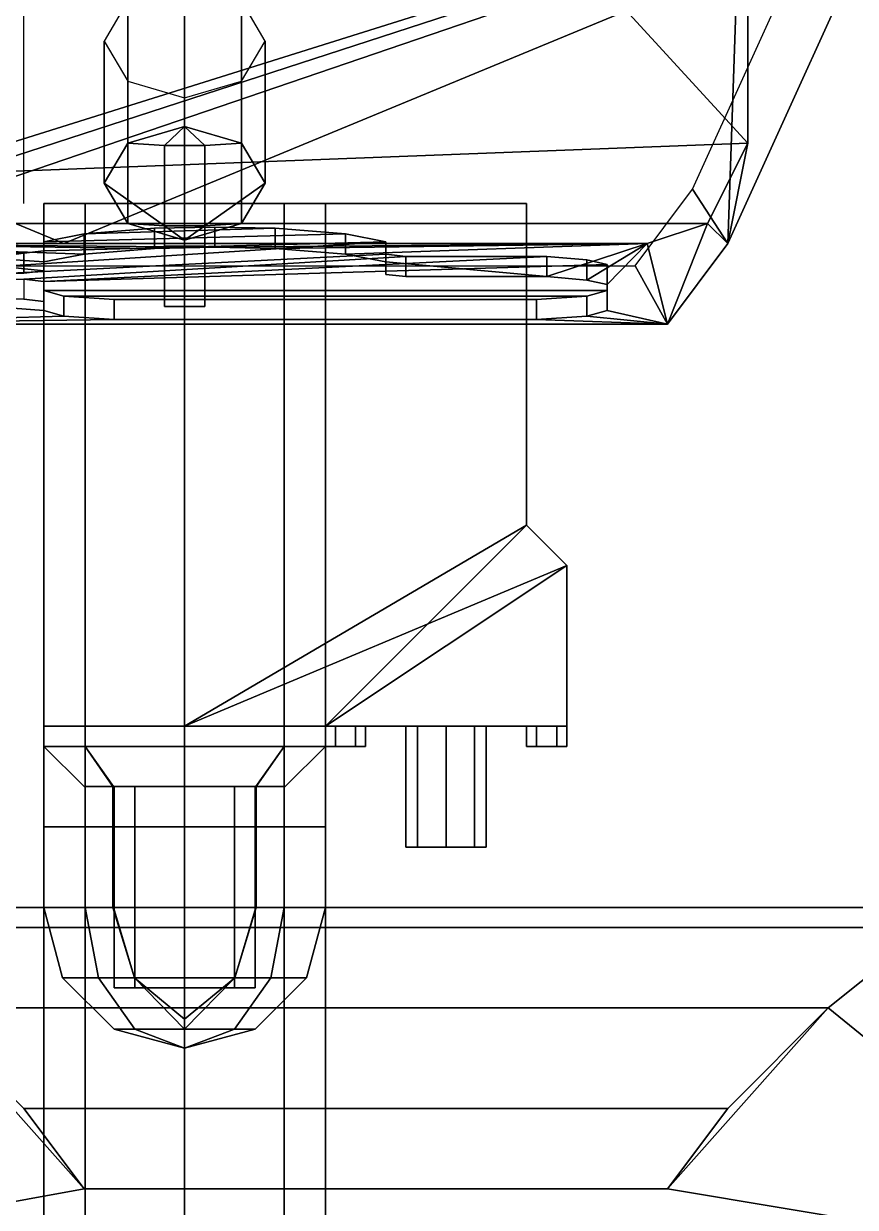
# Model space of a CAD drawing. Header units: millimetres. Extents: x -0.9 to 1.2, y -2.1 to 13.
# Drawn here: x 0 to 0.413, y -1.089 to -0.501 of the extents above; entities that cross this region are included whole.
import ezdxf

# ---------------------------------------------------------------- set-up
doc = ezdxf.new("R2010")
doc.units = ezdxf.units.MM
for name, color, linetype in [('gun', 1, 'Continuous'), ('sleeve', 5, 'Continuous'), ('sleeve_39', 5, 'Continuous'), ('turret', 2, 'Continuous')]:
    doc.layers.add(name, color=color, linetype=linetype)

msp = doc.modelspace()

# ---------------------------------------------------------------- linework, layer by layer
for points in [[(0.63, 1.81, 0.3500000000000001), (0.5300000000000001, -1.58, 0.35), (-0.5300000000000001, -1.58, 0.35), (-0.63, 1.81, 0.3500000000000001)], [(0.6299999999999999, -0.3599999999999997, 1.34), (-0.620000000000001, -0.3000000000000002, 1.34), (-0.5600000000000005, -0.42, 1.34), (-0.4600000000000009, -0.53, 1.34)], [(0.6299999999999999, -0.36, 1.34), (-0.460000000000001, -0.5299999999999999, 1.34), (-0.3399999999999999, -0.6, 1.34), (-0.2300000000000007, -0.63, 1.34)], [(0.6300000000000006, -0.3599999999999996, 1.34), (-0.2300000000000006, -0.6299999999999999, 1.34), (-0.1999999999999993, -0.63, 1.34)], [(0.6299999999999857, -0.3600000000000044, 1.34), (-0.1999999999999995, -0.6299999999999999, 1.34), (-0.1899999999999995, -0.64, 1.34)], [(-0.1899999999999995, -0.64, 1.34), (-0.1099999999999995, -0.9400000000000001, 1.34), (0.460000000000001, -0.94, 1.34), (0.6299999999999826, -0.3600000000000054, 1.34)], [(-0.1099999999999995, -0.9400000000000001, 1.34), (-0.09999999999999964, -0.9500000000000001, 1.34), (0.4499999999999976, -0.9500000000000014, 1.34), (0.4600000000000009, -0.9400000000000001, 1.34)], [(-0.09999999999999964, -0.9500000000000001, 1.34), (-0.04999999999999999, -0.99, 1.34), (0.4, -0.99, 1.34), (0.4499999999999993, -0.9500000000000001, 1.34)], [(0.4499999999999976, -0.9500000000000014, 1.34), (0.4, -0.99, 1.34), (0.4, -0.99, 1.34), (0.56, -1.12, 1.08)], [(0.03000000000000004, -1.08, 1.28), (-0.05000000000000004, -0.99, 1.34), (-0.19, -1.12, 1.08), (0.03000000000000004, -1.08, 1.28)], [(-0.05, -0.99, 1.34), (0, -1.04, 1.32), (0.35, -1.04, 1.32), (0.4, -0.99, 1.34)], [(0, -1.04, 1.32), (-0.05000000000000004, -0.99, 1.34), (0.03, -1.08, 1.28), (0, -1.04, 1.32)], [(0.35, -1.04, 1.32), (0.3200000000000001, -1.08, 1.28), (0.32, -1.08, 1.28), (0.4, -0.99, 1.34)], [(0.4, -0.99, 1.34), (0.3200000000000004, -1.08, 1.28), (0.3200000000000004, -1.08, 1.28), (0.56, -1.12, 1.08)], [(0, -1.04, 1.32), (0.03, -1.08, 1.28), (0.32, -1.08, 1.28), (0.35, -1.04, 1.32)], [(0.03, -1.08, 1.28), (-0.19, -1.12, 1.08), (0.56, -1.12, 1.08), (0.32, -1.08, 1.28)]]:
    msp.add_3dface(points)
at = {"layer": 'gun'}
for points in [[(0.05525126265847084, -0.88, 1.634748737341529), (0.045, -0.88, 1.61), (0.045, -0.98, 1.61), (0.05525126265847084, -0.98, 1.634748737341529)], [(0.045, -0.88, 1.61), (0.05525126265847083, -0.88, 1.585251262658471), (0.05525126265847083, -0.98, 1.585251262658471), (0.045, -0.98, 1.61)], [(0.08, -0.88, 1.645), (0.05525126265847084, -0.88, 1.634748737341529), (0.05525126265847084, -0.98, 1.634748737341529), (0.08, -0.98, 1.645)], [(0.05525126265847083, -0.88, 1.585251262658471), (0.08, -0.88, 1.575), (0.08, -0.98, 1.575), (0.05525126265847083, -0.98, 1.585251262658471)], [(0.1047487373415292, -0.88, 1.634748737341529), (0.08, -0.88, 1.645), (0.08, -0.98, 1.645), (0.1047487373415292, -0.98, 1.634748737341529)], [(0.08, -0.88, 1.575), (0.1047487373415292, -0.88, 1.585251262658471), (0.1047487373415292, -0.98, 1.585251262658471), (0.08, -0.98, 1.575)], [(0.115, -0.88, 1.61), (0.1047487373415292, -0.88, 1.634748737341529), (0.1047487373415292, -0.98, 1.634748737341529), (0.115, -0.98, 1.61)], [(0.1047487373415292, -0.88, 1.585251262658471), (0.115, -0.88, 1.61), (0.115, -0.98, 1.61), (0.1047487373415292, -0.98, 1.585251262658471)], [(0.08, -0.98, 1.645), (0.05525126265847084, -0.98, 1.634748737341529), (0.045, -0.98, 1.61), (0.1047487373415292, -0.98, 1.634748737341529)], [(0.1047487373415292, -0.98, 1.634748737341529), (0.045, -0.98, 1.61), (0.05525126265847083, -0.98, 1.585251262658471), (0.115, -0.98, 1.61)], [(0.115, -0.98, 1.61), (0.05525126265847083, -0.98, 1.585251262658471), (0.08, -0.98, 1.575), (0.1047487373415292, -0.98, 1.585251262658471)]]:
    msp.add_3dface(points, dxfattribs=at)
at = {"layer": 'sleeve', "extrusion": (-1, 0, 0)}
msp.add_line((0, -0.59, 1.6), (0, -0.07, 1.34), dxfattribs=at)
at = {"layer": 'sleeve'}
for points in [[(0.009999999999999995, -0.59, 1.52), (0.03050252531694166, -0.59, 1.470502525316942), (0.03050252531694166, -0.94, 1.470502525316942), (0.009999999999999995, -0.94, 1.52)], [(0.03050252531694168, -0.59, 1.659497474683058), (0.009999999999999995, -0.59, 1.61), (0.009999999999999995, -0.8599999999999999, 1.61), (0.03050252531694168, -0.8599999999999999, 1.659497474683058)], [(0.009999999999999995, -0.59, 1.61), (0.009999999999999995, -0.59, 1.52), (0.009999999999999995, -0.86, 1.52), (0.009999999999999995, -0.8599999999999999, 1.61)], [(0.03050252531694166, -0.59, 1.470502525316942), (0.07999999999999999, -0.59, 1.45), (0.07999999999999999, -0.94, 1.45), (0.03050252531694166, -0.94, 1.470502525316942)], [(0.08, -0.59, 1.68), (0.03050252531694168, -0.59, 1.659497474683058), (0.03050252531694168, -0.8599999999999999, 1.659497474683058), (0.08, -0.8599999999999999, 1.68)], [(0.1294974746830583, -0.59, 1.659497474683058), (0.08, -0.59, 1.68), (0.08, -0.8599999999999999, 1.68), (0.1294974746830583, -0.8599999999999999, 1.659497474683058)], [(0.25, -0.5899999999999999, 1.6), (0.25, -0.5899999999999999, 1.45), (0.08, -0.5899999999999999, 1.45), (0.15, -0.5899999999999999, 1.6)], [(0.25, -0.5899999999999999, 1.45), (0.25, -0.75, 1.45), (0.07999999999999999, -0.8499999999999999, 1.45), (0.08, -0.5899999999999999, 1.45)], [(0.15, -0.59, 1.61), (0.1294974746830583, -0.59, 1.659497474683058), (0.1294974746830583, -0.8599999999999999, 1.659497474683058), (0.15, -0.8599999999999999, 1.61)], [(0.15, -0.5899999999999999, 1.6), (0.15, -0.59, 1.61), (0.15, -0.8599999999999999, 1.61), (0.15, -0.85, 1.6)], [(0.15, -0.5899999999999999, 1.6), (0.15, -0.85, 1.6), (0.25, -0.75, 1.6), (0.25, -0.5899999999999999, 1.6)], [(0.25, -0.75, 1.6), (0.25, -0.75, 1.45), (0.25, -0.5899999999999999, 1.45), (0.25, -0.5899999999999999, 1.6)], [(0.25, -0.75, 1.45), (0.27, -0.77, 1.45), (0.08, -0.85, 1.45), (0.07999999999999999, -0.8499999999999999, 1.45)], [(0.15, -0.85, 1.6), (0.15, -0.85, 1.6), (0.27, -0.77, 1.6), (0.25, -0.75, 1.6)], [(0.27, -0.77, 1.6), (0.27, -0.77, 1.45), (0.25, -0.75, 1.45), (0.25, -0.75, 1.6)], [(0.27, -0.77, 1.45), (0.27, -0.85, 1.45), (0.08, -0.85, 1.45), (0.07999999999999999, -0.8499999999999999, 1.45)], [(0.15, -0.85, 1.6), (0.15, -0.85, 1.6), (0.27, -0.85, 1.6), (0.27, -0.77, 1.6)], [(0.27, -0.85, 1.6), (0.27, -0.85, 1.45), (0.27, -0.77, 1.45), (0.27, -0.77, 1.6)], [(0.07999999999999999, -0.8499999999999999, 1.45), (0.1294974746830583, -0.85, 1.470502525316942), (0.1294974746830583, -0.94, 1.470502525316942), (0.07999999999999999, -0.94, 1.45)], [(0.1294974746830583, -0.85, 1.470502525316942), (0.08, -0.8499999999999999, 1.45), (0.27, -0.85, 1.45)], [(0.1294974746830583, -0.85, 1.470502525316942), (0.15, -0.85, 1.52), (0.15, -0.94, 1.52), (0.1294974746830583, -0.94, 1.470502525316942)], [(0.15, -0.85, 1.52), (0.1294974746830583, -0.85, 1.470502525316942), (0.27, -0.85, 1.45)], [(0.15, -0.85, 1.6), (0.15, -0.85, 1.52), (0.27, -0.85, 1.45), (0.27, -0.85, 1.6)], [(0.15, -0.85, 1.6), (0.15, -0.8599999999999999, 1.61), (0.15, -0.86, 1.52), (0.15, -0.85, 1.52)], [(0.155, -0.85, 1.588660254037844), (0.15, -0.85, 1.58), (0.15, -0.86, 1.58), (0.155, -0.86, 1.588660254037844)], [(0.15, -0.85, 1.58), (0.155, -0.85, 1.571339745962156), (0.155, -0.86, 1.571339745962156), (0.15, -0.86, 1.58)], [(0.15, -0.85, 1.47), (0.155, -0.85, 1.461339745962156), (0.155, -0.86, 1.461339745962156), (0.15, -0.86, 1.47)], [(0.155, -0.85, 1.478660254037844), (0.15, -0.85, 1.47), (0.15, -0.86, 1.47), (0.155, -0.86, 1.478660254037844)], [(0.165, -0.85, 1.588660254037844), (0.155, -0.85, 1.588660254037844), (0.155, -0.86, 1.588660254037844), (0.165, -0.86, 1.588660254037844)], [(0.155, -0.85, 1.571339745962156), (0.165, -0.85, 1.571339745962156), (0.165, -0.86, 1.571339745962156), (0.155, -0.86, 1.571339745962156)], [(0.155, -0.85, 1.461339745962156), (0.165, -0.85, 1.461339745962156), (0.165, -0.86, 1.461339745962156), (0.155, -0.86, 1.461339745962156)], [(0.165, -0.85, 1.478660254037844), (0.155, -0.85, 1.478660254037844), (0.155, -0.86, 1.478660254037844), (0.165, -0.86, 1.478660254037844)], [(0.17, -0.85, 1.58), (0.165, -0.85, 1.588660254037844), (0.165, -0.86, 1.588660254037844), (0.17, -0.86, 1.58)], [(0.165, -0.85, 1.571339745962156), (0.17, -0.85, 1.58), (0.17, -0.86, 1.58), (0.165, -0.86, 1.571339745962156)], [(0.165, -0.85, 1.461339745962156), (0.17, -0.85, 1.47), (0.17, -0.86, 1.47), (0.165, -0.86, 1.461339745962156)], [(0.17, -0.85, 1.47), (0.165, -0.85, 1.478660254037844), (0.165, -0.86, 1.478660254037844), (0.17, -0.86, 1.47)], [(0.195857864376269, -0.85, 1.544142135623731), (0.19, -0.85, 1.53), (0.19, -0.91, 1.53), (0.195857864376269, -0.91, 1.544142135623731)], [(0.19, -0.85, 1.53), (0.195857864376269, -0.85, 1.515857864376269), (0.195857864376269, -0.91, 1.515857864376269), (0.19, -0.91, 1.53)], [(0.21, -0.85, 1.55), (0.195857864376269, -0.85, 1.544142135623731), (0.195857864376269, -0.91, 1.544142135623731), (0.21, -0.91, 1.55)], [(0.195857864376269, -0.85, 1.515857864376269), (0.21, -0.85, 1.51), (0.21, -0.91, 1.51), (0.195857864376269, -0.91, 1.515857864376269)], [(0.2241421356237309, -0.85, 1.544142135623731), (0.21, -0.85, 1.55), (0.21, -0.91, 1.55), (0.2241421356237309, -0.91, 1.544142135623731)], [(0.21, -0.85, 1.51), (0.2241421356237309, -0.85, 1.515857864376269), (0.2241421356237309, -0.91, 1.515857864376269), (0.21, -0.91, 1.51)], [(0.23, -0.85, 1.53), (0.2241421356237309, -0.85, 1.544142135623731), (0.2241421356237309, -0.91, 1.544142135623731), (0.23, -0.91, 1.53)], [(0.2241421356237309, -0.85, 1.515857864376269), (0.23, -0.85, 1.53), (0.23, -0.91, 1.53), (0.2241421356237309, -0.91, 1.515857864376269)], [(0.25, -0.85, 1.58), (0.255, -0.85, 1.571339745962156), (0.255, -0.86, 1.571339745962156), (0.25, -0.86, 1.58)], [(0.255, -0.85, 1.588660254037844), (0.25, -0.85, 1.58), (0.25, -0.86, 1.58), (0.255, -0.86, 1.588660254037844)], [(0.255, -0.85, 1.478660254037844), (0.25, -0.85, 1.47), (0.25, -0.86, 1.47), (0.255, -0.86, 1.478660254037844)], [(0.25, -0.85, 1.47), (0.255, -0.85, 1.461339745962156), (0.255, -0.86, 1.461339745962156), (0.25, -0.86, 1.47)], [(0.255, -0.85, 1.571339745962156), (0.265, -0.85, 1.571339745962156), (0.265, -0.86, 1.571339745962156), (0.255, -0.86, 1.571339745962156)], [(0.265, -0.85, 1.588660254037844), (0.255, -0.85, 1.588660254037844), (0.255, -0.86, 1.588660254037844), (0.265, -0.86, 1.588660254037844)], [(0.265, -0.85, 1.478660254037844), (0.255, -0.85, 1.478660254037844), (0.255, -0.86, 1.478660254037844), (0.265, -0.86, 1.478660254037844)], [(0.255, -0.85, 1.461339745962156), (0.265, -0.85, 1.461339745962156), (0.265, -0.86, 1.461339745962156), (0.255, -0.86, 1.461339745962156)], [(0.265, -0.85, 1.571339745962156), (0.27, -0.85, 1.58), (0.27, -0.86, 1.58), (0.265, -0.86, 1.571339745962156)], [(0.27, -0.85, 1.58), (0.265, -0.85, 1.588660254037844), (0.265, -0.86, 1.588660254037844), (0.27, -0.86, 1.58)], [(0.27, -0.85, 1.47), (0.265, -0.85, 1.478660254037844), (0.265, -0.86, 1.478660254037844), (0.27, -0.86, 1.47)], [(0.265, -0.85, 1.461339745962156), (0.27, -0.85, 1.47), (0.27, -0.86, 1.47), (0.265, -0.86, 1.461339745962156)], [(0.03050252531694168, -0.86, 1.569497474683058), (0.009999999999999995, -0.86, 1.52), (0.009999999999999995, -0.94, 1.52), (0.03050252531694168, -0.94, 1.569497474683058)], [(0.03050252531694169, -0.8599999999999999, 1.659497474683058), (0.009999999999999995, -0.8599999999999999, 1.61), (0.03, -0.88, 1.61), (0.04464466094067263, -0.88, 1.645355339059328)], [(0.009999999999999995, -0.8599999999999999, 1.61), (0.03050252531694168, -0.86, 1.569497474683058), (0.04464466094067262, -0.88, 1.574644660940673), (0.03, -0.88, 1.61)], [(0.009999999999999995, -0.8599999999999999, 1.61), (0.009999999999999995, -0.86, 1.52), (0.03050252531694168, -0.86, 1.569497474683058), (0.009999999999999995, -0.8599999999999999, 1.61)], [(0.04439339828220191, -0.8799999999999999, 1.575251262658471), (0.03050252531694168, -0.86, 1.569497474683058), (0.03050252531694168, -0.94, 1.569497474683058), (0.04439339828220191, -0.94, 1.575251262658471)], [(0.08, -0.8599999999999999, 1.68), (0.03050252531694168, -0.8599999999999999, 1.659497474683058), (0.04464466094067263, -0.88, 1.645355339059328), (0.08, -0.88, 1.66)], [(0.1294974746830583, -0.8599999999999999, 1.659497474683058), (0.08, -0.8599999999999999, 1.68), (0.08, -0.88, 1.66), (0.1153553390593274, -0.88, 1.645355339059328)], [(0.15, -0.8599999999999999, 1.61), (0.1294974746830583, -0.8599999999999999, 1.659497474683058), (0.1153553390593274, -0.88, 1.645355339059328), (0.13, -0.88, 1.61)], [(0.1294974746830583, -0.86, 1.569497474683058), (0.1156066017177981, -0.8799999999999999, 1.575251262658471), (0.1156066017177981, -0.94, 1.575251262658471), (0.1294974746830583, -0.94, 1.569497474683058)], [(0.1294974746830583, -0.86, 1.569497474683058), (0.15, -0.8599999999999999, 1.61), (0.13, -0.88, 1.61), (0.1156066017177981, -0.8799999999999999, 1.575251262658471)], [(0.15, -0.86, 1.52), (0.1294974746830583, -0.86, 1.569497474683058), (0.1294974746830583, -0.94, 1.569497474683058), (0.15, -0.94, 1.52)], [(0.15, -0.86, 1.52), (0.15, -0.8599999999999999, 1.61), (0.15, -0.8599999999999999, 1.61), (0.1294974746830583, -0.86, 1.569497474683058)], [(0.165, -0.86, 1.588660254037844), (0.155, -0.86, 1.588660254037844), (0.15, -0.86, 1.58), (0.17, -0.86, 1.58)], [(0.17, -0.86, 1.58), (0.15, -0.86, 1.58), (0.155, -0.86, 1.571339745962156), (0.165, -0.86, 1.571339745962156)], [(0.17, -0.86, 1.47), (0.15, -0.86, 1.47), (0.155, -0.86, 1.461339745962156), (0.165, -0.86, 1.461339745962156)], [(0.165, -0.86, 1.478660254037844), (0.155, -0.86, 1.478660254037844), (0.15, -0.86, 1.47), (0.17, -0.86, 1.47)], [(0.27, -0.86, 1.58), (0.25, -0.86, 1.58), (0.255, -0.86, 1.571339745962156), (0.265, -0.86, 1.571339745962156)], [(0.265, -0.86, 1.588660254037844), (0.255, -0.86, 1.588660254037844), (0.25, -0.86, 1.58), (0.27, -0.86, 1.58)], [(0.265, -0.86, 1.478660254037844), (0.255, -0.86, 1.478660254037844), (0.25, -0.86, 1.47), (0.27, -0.86, 1.47)], [(0.27, -0.86, 1.47), (0.25, -0.86, 1.47), (0.255, -0.86, 1.461339745962156), (0.265, -0.86, 1.461339745962156)], [(0.04464466094067254, -0.88, 1.645355339059328), (0.03000000000000003, -0.88, 1.61), (0.04500000000000015, -0.88, 1.61), (0.05525126265847091, -0.88, 1.634748737341529)], [(0.0299999999999998, -0.88, 1.61), (0.04464466094067254, -0.88, 1.574644660940673), (0.05525126265847091, -0.88, 1.585251262658471), (0.04500000000000015, -0.88, 1.61)], [(0.04464466094067262, -0.88, 1.574644660940673), (0.04439339828220191, -0.8799999999999999, 1.575251262658471), (0.04439339828220191, -0.94, 1.575251262658471), (0.04464466094067262, -0.9400000000000001, 1.574644660940673)], [(0.07999999999999999, -0.88, 1.56), (0.04464466094067254, -0.8799999999999999, 1.574644660940673), (0.04464466094067254, -0.94, 1.574644660940673), (0.07999999999999999, -0.9400000000000001, 1.56)], [(0.08, -0.88, 1.66), (0.04464466094067263, -0.88, 1.645355339059328), (0.05525126265847084, -0.88, 1.634748737341529), (0.08, -0.88, 1.645)], [(0.04464466094067254, -0.8799999999999999, 1.574644660940673), (0.08000000000000007, -0.8799999999999999, 1.56), (0.08000000000000007, -0.8799999999999999, 1.575), (0.05525126265847091, -0.8799999999999999, 1.585251262658471)], [(0.1153553390593274, -0.88, 1.574644660940673), (0.0799999999999999, -0.88, 1.56), (0.0799999999999999, -0.9400000000000001, 1.56), (0.1153553390593274, -0.9400000000000001, 1.574644660940673)], [(0.07999999999999997, -0.88, 1.56), (0.1153553390593274, -0.88, 1.574644660940673), (0.1047487373415291, -0.88, 1.585251262658471), (0.07999999999999999, -0.88, 1.575)], [(0.1153553390593278, -0.88, 1.645355339059328), (0.08000000000000007, -0.88, 1.66), (0.08000000000000007, -0.88, 1.645), (0.1047487373415292, -0.88, 1.634748737341529)], [(0.1153553390593276, -0.88, 1.574644660940673), (0.1300000000000001, -0.88, 1.61), (0.1150000000000002, -0.88, 1.61), (0.1047487373415292, -0.88, 1.585251262658471)], [(0.1300000000000003, -0.88, 1.61), (0.1153553390593276, -0.88, 1.645355339059327), (0.1047487373415292, -0.88, 1.634748737341529), (0.115, -0.88, 1.61)], [(0.1156066017177981, -0.8799999999999999, 1.575251262658471), (0.1153553390593273, -0.88, 1.574644660940673), (0.1153553390593273, -0.9400000000000001, 1.574644660940673), (0.1156066017177981, -0.9400000000000001, 1.575251262658471)], [(0.21, -0.91, 1.55), (0.195857864376269, -0.91, 1.544142135623731), (0.19, -0.91, 1.53), (0.2241421356237309, -0.91, 1.544142135623731)], [(0.2241421356237309, -0.91, 1.544142135623731), (0.19, -0.91, 1.53), (0.195857864376269, -0.91, 1.515857864376269), (0.23, -0.91, 1.53)], [(0.23, -0.91, 1.53), (0.195857864376269, -0.91, 1.515857864376269), (0.21, -0.91, 1.51), (0.2241421356237309, -0.91, 1.515857864376269)], [(0.01937822173508928, -0.9750000000000002, 1.52), (0.009999999999999995, -0.9400000000000001, 1.52), (0.03050252531694168, -0.9400000000000001, 1.470502525316942), (0.03713392950129439, -0.9750000000000002, 1.477133929501294)], [(0.03713392950129439, -0.9750000000000002, 1.562866070498706), (0.03050252531694168, -0.9400000000000001, 1.569497474683058), (0.009999999999999995, -0.9400000000000001, 1.52), (0.01937822173508928, -0.9750000000000002, 1.52)], [(0.03713392950129439, -0.9750000000000002, 1.477133929501294), (0.03050252531694168, -0.9400000000000001, 1.470502525316942), (0.08, -0.9400000000000001, 1.45), (0.08, -0.9750000000000002, 1.459378221735089)], [(0.05510731161630131, -0.9750000000000002, 1.570310889132456), (0.04439339828220191, -0.94, 1.575251262658471), (0.03050252531694168, -0.9400000000000001, 1.569497474683058), (0.03713392950129439, -0.9750000000000002, 1.562866070498706)], [(0.04464466094067254, -0.94, 1.574644660940673), (0.04439339828220191, -0.94, 1.575251262658471), (0.05510731161630131, -0.9750000000000002, 1.570310889132456)], [(0.07999999999999999, -0.9400000000000001, 1.56), (0.04464466094067254, -0.94, 1.574644660940673), (0.05510731161630131, -0.9750000000000002, 1.570310889132456), (0.07999999999999999, -0.9750000000000002, 1.56)], [(0.08, -0.9750000000000002, 1.459378221735089), (0.08, -0.9400000000000001, 1.45), (0.1294974746830583, -0.9400000000000001, 1.470502525316941), (0.1228660704987056, -0.9750000000000002, 1.477133929501294)], [(0.1153553390593274, -0.9400000000000001, 1.574644660940673), (0.07999999999999999, -0.9400000000000001, 1.56), (0.07999999999999999, -0.9750000000000002, 1.56), (0.1048926883836987, -0.9750000000000002, 1.570310889132456)], [(0.1228660704987056, -0.9750000000000002, 1.562866070498706), (0.1294974746830583, -0.9400000000000001, 1.569497474683058), (0.1156066017177981, -0.9400000000000001, 1.575251262658471), (0.1048926883836987, -0.9750000000000002, 1.570310889132456)], [(0.1156066017177981, -0.94, 1.575251262658471), (0.1153553390593274, -0.9400000000000001, 1.574644660940673), (0.1048926883836987, -0.9750000000000002, 1.570310889132456), (0.104892688383699, -0.9749999999999992, 1.570310889132456)], [(0.1228660704987056, -0.9750000000000002, 1.477133929501294), (0.1294974746830583, -0.9400000000000001, 1.470502525316941), (0.15, -0.9400000000000001, 1.52), (0.1406217782649107, -0.9750000000000002, 1.52)], [(0.1406217782649107, -0.9750000000000002, 1.52), (0.15, -0.9400000000000001, 1.52), (0.1294974746830583, -0.9400000000000001, 1.569497474683058), (0.1228660704987056, -0.9750000000000002, 1.562866070498706)], [(0.04499999999999999, -1.000621778264911, 1.52), (0.01937822173508928, -0.9750000000000002, 1.52), (0.03713392950129439, -0.9750000000000002, 1.477133929501294), (0.05525126265847084, -1.000621778264911, 1.495251262658471)], [(0.05525126265847084, -1.000621778264911, 1.544748737341529), (0.03713392950129439, -0.9750000000000002, 1.562866070498706), (0.01937822173508928, -0.9750000000000002, 1.52), (0.04499999999999999, -1.000621778264911, 1.52)], [(0.05525126265847084, -1.000621778264911, 1.495251262658471), (0.03713392950129439, -0.9750000000000002, 1.477133929501294), (0.08, -0.9750000000000002, 1.459378221735089), (0.08, -1.000621778264911, 1.485)], [(0.08, -1.000621778264911, 1.555), (0.05510731161630131, -0.9750000000000002, 1.570310889132456), (0.03713392950129439, -0.9750000000000002, 1.562866070498706), (0.05525126265847084, -1.000621778264911, 1.544748737341529)], [(0.0799999999999999, -0.9956217782649106, 1.56), (0.05510731161630131, -0.9750000000000002, 1.570310889132456), (0.05510731161630131, -0.9750000000000002, 1.570310889132456), (0.08, -1.000621778264911, 1.555)], [(0.07999999999999999, -0.9750000000000002, 1.56), (0.05510731161630131, -0.9750000000000002, 1.570310889132456), (0.05510731161630131, -0.9750000000000002, 1.570310889132456), (0.0799999999999999, -0.9956217782649106, 1.56)], [(0.08, -1.000621778264911, 1.485), (0.08, -0.9750000000000002, 1.459378221735089), (0.1228660704987056, -0.9750000000000002, 1.477133929501294), (0.1047487373415292, -1.000621778264911, 1.495251262658471)], [(0.1047487373415292, -1.000621778264911, 1.544748737341529), (0.1228660704987056, -0.9750000000000002, 1.562866070498706), (0.1048926883836987, -0.9750000000000002, 1.570310889132456), (0.08, -1.000621778264911, 1.555)], [(0.08, -1.000621778264911, 1.555), (0.1048926883836987, -0.9750000000000002, 1.570310889132456), (0.1048926883836987, -0.9750000000000002, 1.570310889132456), (0.0799999999999999, -0.9956217782649106, 1.56)], [(0.0799999999999999, -0.9956217782649106, 1.56), (0.104892688383699, -0.9749999999999993, 1.570310889132456), (0.104892688383699, -0.9749999999999993, 1.570310889132456), (0.07999999999999999, -0.9750000000000002, 1.56)], [(0.1047487373415292, -1.000621778264911, 1.495251262658471), (0.1228660704987056, -0.9750000000000002, 1.477133929501294), (0.1406217782649107, -0.9750000000000002, 1.52), (0.115, -1.000621778264911, 1.52)], [(0.115, -1.000621778264911, 1.52), (0.1406217782649107, -0.9750000000000002, 1.52), (0.1228660704987056, -0.9750000000000002, 1.562866070498706), (0.1047487373415292, -1.000621778264911, 1.544748737341529)], [(0.08000000000000002, -1.01, 1.52), (0.04499999999999999, -1.000621778264911, 1.52), (0.05525126265847084, -1.000621778264911, 1.495251262658471), (0.08, -1.01, 1.52)], [(0.08, -1.01, 1.52), (0.05525126265847084, -1.000621778264911, 1.544748737341529), (0.04499999999999999, -1.000621778264911, 1.52), (0.08000000000000002, -1.01, 1.52)], [(0.08, -1.01, 1.52), (0.05525126265847084, -1.000621778264911, 1.495251262658471), (0.08, -1.000621778264911, 1.485), (0.08, -1.01, 1.52)], [(0.08, -1.01, 1.52), (0.08, -1.000621778264911, 1.555), (0.05525126265847084, -1.000621778264911, 1.544748737341529), (0.08, -1.01, 1.52)], [(0.08, -1.01, 1.52), (0.08, -1.000621778264911, 1.485), (0.1047487373415292, -1.000621778264911, 1.495251262658471), (0.08, -1.01, 1.52)], [(0.08, -1.01, 1.52), (0.1047487373415292, -1.000621778264911, 1.495251262658471), (0.115, -1.000621778264911, 1.52), (0.07999999999999999, -1.01, 1.52)], [(0.07999999999999999, -1.01, 1.52), (0.115, -1.000621778264911, 1.52), (0.1047487373415292, -1.000621778264911, 1.544748737341529), (0.08, -1.01, 1.52)], [(0.08, -1.01, 1.52), (0.1047487373415292, -1.000621778264911, 1.544748737341529), (0.08, -1.000621778264911, 1.555), (0.08, -1.01, 1.52)]]:
    msp.add_3dface(points, dxfattribs=at)
at = {"layer": 'sleeve_39'}
for points in [[(0.03050252531694168, -0.59, 14.65949747468306), (0.009999999999999995, -0.59, 14.61), (0.009999999999999995, -1.2, 14.61), (0.03050252531694168, -1.2, 14.65949747468306)], [(0.03050252531694168, -0.85, 14.47050252531694), (0.009999999999999995, -0.85, 14.52), (0.009999999999999995, -0.59, 14.52), (0.03050252531694168, -0.59, 14.47050252531694)], [(0.009999999999999995, -0.59, 14.61), (0.009999999999999995, -0.59, 14.52), (0.009999999999999995, -0.85, 14.52), (0.01, -0.85, 14.61)], [(0.08, -0.59, 14.68), (0.03050252531694168, -0.59, 14.65949747468306), (0.03050252531694168, -1.2, 14.65949747468306), (0.08, -1.2, 14.68)], [(0.08, -0.85, 14.45), (0.03050252531694168, -0.85, 14.47050252531694), (0.03050252531694168, -0.59, 14.47050252531694), (0.08, -0.59, 14.45)], [(0.25, -0.5899999999999999, 14.45), (0.25, -0.75, 14.45), (0.08000000000000007, -0.8499999999999999, 14.45), (0.08000000000000007, -0.5899999999999999, 14.45)], [(0.25, -0.5899999999999999, 14.6), (0.25, -0.5899999999999999, 14.45), (0.08000000000000007, -0.5899999999999999, 14.45), (0.1500000000000001, -0.5899999999999999, 14.6)], [(0.1294974746830583, -0.59, 14.65949747468306), (0.08, -0.59, 14.68), (0.08, -1.2, 14.68), (0.1294974746830583, -1.2, 14.65949747468306)], [(0.1294974746830583, -0.85, 14.47050252531694), (0.08, -0.85, 14.45), (0.08, -0.59, 14.45), (0.1294974746830583, -0.59, 14.47050252531694)], [(0.15, -0.59, 14.61), (0.1294974746830583, -0.59, 14.65949747468306), (0.1294974746830583, -1.2, 14.65949747468306), (0.15, -1.2, 14.61)], [(0.15, -0.85, 14.52), (0.1294974746830583, -0.85, 14.47050252531694), (0.1294974746830583, -0.59, 14.47050252531694), (0.15, -0.59, 14.52)], [(0.1500000000000001, -0.5899999999999999, 14.6), (0.1500000000000001, -0.85, 14.6), (0.25, -0.75, 14.6), (0.25, -0.5899999999999999, 14.6)], [(0.15, -0.5899999999999999, 14.6), (0.15, -0.59, 14.61), (0.15, -0.8599999999999999, 14.61), (0.15, -0.85, 14.6)], [(0.25, -0.75, 14.6), (0.25, -0.75, 14.45), (0.25, -0.5899999999999999, 14.45), (0.25, -0.5899999999999999, 14.6)], [(0.25, -0.75, 14.45), (0.27, -0.77, 14.45), (0.08000000000000007, -0.85, 14.45), (0.08000000000000007, -0.8499999999999999, 14.45)], [(0.1500000000000001, -0.85, 14.6), (0.1500000000000001, -0.85, 14.6), (0.27, -0.77, 14.6), (0.25, -0.75, 14.6)], [(0.27, -0.77, 14.6), (0.27, -0.77, 14.45), (0.25, -0.75, 14.45), (0.25, -0.75, 14.6)], [(0.27, -0.77, 14.45), (0.27, -0.85, 14.45), (0.08000000000000007, -0.85, 14.45), (0.08000000000000007, -0.8499999999999999, 14.45)], [(0.1500000000000001, -0.85, 14.6), (0.1500000000000001, -0.85, 14.6), (0.27, -0.85, 14.6), (0.27, -0.77, 14.6)], [(0.27, -0.85, 14.6), (0.27, -0.85, 14.45), (0.27, -0.77, 14.45), (0.27, -0.77, 14.6)], [(0.03050252531694168, -0.9000000000000002, 14.54050252531694), (0.009999999999999995, -0.9000000000000002, 14.59), (0.009999999999999995, -0.85, 14.52), (0.03050252531694168, -0.85, 14.47050252531694)], [(0.01, -0.85, 14.61), (0.009999999999999995, -0.9000000000000002, 14.59), (0.009999999999999967, -1.2, 14.59), (0.009999999999999995, -1.2, 14.61)], [(0.009999999999999995, -0.9000000000000002, 14.59), (0.01, -0.85, 14.61), (0.01, -0.85, 14.61), (0.009999999999999995, -0.85, 14.52)], [(0.08, -0.9000000000000002, 14.52), (0.03050252531694168, -0.9000000000000002, 14.54050252531694), (0.03050252531694168, -0.85, 14.47050252531694), (0.08, -0.85, 14.45)], [(0.1294974746830584, -0.85, 14.47050252531694), (0.08000000000000007, -0.8499999999999999, 14.45), (0.27, -0.85, 14.45)], [(0.1294974746830583, -0.9000000000000002, 14.54050252531694), (0.08, -0.9000000000000002, 14.52), (0.08, -0.85, 14.45), (0.1294974746830583, -0.85, 14.47050252531694)], [(0.1500000000000001, -0.85, 14.52), (0.1294974746830584, -0.85, 14.47050252531694), (0.27, -0.85, 14.45)], [(0.15, -0.9000000000000002, 14.59), (0.1294974746830583, -0.9000000000000002, 14.54050252531694), (0.1294974746830583, -0.85, 14.47050252531694), (0.15, -0.85, 14.52)], [(0.155, -0.85, 14.47866025403784), (0.15, -0.85, 14.47), (0.15, -0.86, 14.47), (0.155, -0.86, 14.47866025403784)], [(0.15, -0.85, 14.47), (0.155, -0.85, 14.46133974596215), (0.155, -0.86, 14.46133974596215), (0.15, -0.86, 14.47)], [(0.15, -0.85, 14.58), (0.155, -0.85, 14.57133974596216), (0.155, -0.86, 14.57133974596216), (0.15, -0.86, 14.58)], [(0.155, -0.85, 14.58866025403784), (0.15, -0.85, 14.58), (0.15, -0.86, 14.58), (0.155, -0.86, 14.58866025403784)], [(0.15, -0.85, 14.6), (0.15, -0.8599999999999999, 14.61), (0.15, -0.86, 14.534), (0.15, -0.85, 14.52)], [(0.1500000000000001, -0.85, 14.6), (0.1500000000000001, -0.85, 14.52), (0.27, -0.85, 14.45), (0.27, -0.85, 14.6)], [(0.165, -0.85, 14.47866025403784), (0.155, -0.85, 14.47866025403784), (0.155, -0.86, 14.47866025403784), (0.165, -0.86, 14.47866025403784)], [(0.155, -0.85, 14.46133974596215), (0.165, -0.85, 14.46133974596215), (0.165, -0.86, 14.46133974596215), (0.155, -0.86, 14.46133974596215)], [(0.155, -0.85, 14.57133974596216), (0.165, -0.85, 14.57133974596216), (0.165, -0.86, 14.57133974596216), (0.155, -0.86, 14.57133974596216)], [(0.165, -0.85, 14.58866025403784), (0.155, -0.85, 14.58866025403784), (0.155, -0.86, 14.58866025403784), (0.165, -0.86, 14.58866025403784)], [(0.17, -0.85, 14.47), (0.165, -0.85, 14.47866025403784), (0.165, -0.86, 14.47866025403784), (0.17, -0.86, 14.47)], [(0.165, -0.85, 14.46133974596215), (0.17, -0.85, 14.47), (0.17, -0.86, 14.47), (0.165, -0.86, 14.46133974596215)], [(0.165, -0.85, 14.57133974596216), (0.17, -0.85, 14.58), (0.17, -0.86, 14.58), (0.165, -0.86, 14.57133974596216)], [(0.17, -0.85, 14.58), (0.165, -0.85, 14.58866025403784), (0.165, -0.86, 14.58866025403784), (0.17, -0.86, 14.58)], [(0.1900000000000001, -0.85, 14.53), (0.1958578643762691, -0.85, 14.51585786437627), (0.1958578643762691, -0.91, 14.51585786437627), (0.1900000000000001, -0.91, 14.53)], [(0.1958578643762691, -0.85, 14.54414213562373), (0.1900000000000001, -0.85, 14.53), (0.1900000000000001, -0.91, 14.53), (0.1958578643762691, -0.91, 14.54414213562373)], [(0.1958578643762691, -0.85, 14.51585786437627), (0.2100000000000001, -0.85, 14.51), (0.2100000000000001, -0.91, 14.51), (0.1958578643762691, -0.91, 14.51585786437627)], [(0.2100000000000001, -0.85, 14.55), (0.1958578643762691, -0.85, 14.54414213562373), (0.1958578643762691, -0.91, 14.54414213562373), (0.2100000000000001, -0.91, 14.55)], [(0.2100000000000001, -0.85, 14.51), (0.224142135623731, -0.85, 14.51585786437627), (0.224142135623731, -0.91, 14.51585786437627), (0.2100000000000001, -0.91, 14.51)], [(0.224142135623731, -0.85, 14.54414213562373), (0.2100000000000001, -0.85, 14.55), (0.2100000000000001, -0.91, 14.55), (0.224142135623731, -0.91, 14.54414213562373)], [(0.224142135623731, -0.85, 14.51585786437627), (0.23, -0.85, 14.53), (0.23, -0.91, 14.53), (0.224142135623731, -0.91, 14.51585786437627)], [(0.23, -0.85, 14.53), (0.224142135623731, -0.85, 14.54414213562373), (0.224142135623731, -0.91, 14.54414213562373), (0.23, -0.91, 14.53)], [(0.25, -0.85, 14.47), (0.2550000000000001, -0.85, 14.46133974596215), (0.2550000000000001, -0.86, 14.46133974596215), (0.25, -0.86, 14.47)], [(0.2550000000000001, -0.85, 14.47866025403784), (0.25, -0.85, 14.47), (0.25, -0.86, 14.47), (0.2550000000000001, -0.86, 14.47866025403784)], [(0.2550000000000001, -0.85, 14.58866025403784), (0.25, -0.85, 14.58), (0.25, -0.86, 14.58), (0.2550000000000001, -0.86, 14.58866025403784)], [(0.25, -0.85, 14.58), (0.2550000000000001, -0.85, 14.57133974596216), (0.2550000000000001, -0.86, 14.57133974596216), (0.25, -0.86, 14.58)], [(0.2550000000000001, -0.85, 14.46133974596215), (0.2650000000000001, -0.85, 14.46133974596215), (0.2650000000000001, -0.86, 14.46133974596215), (0.2550000000000001, -0.86, 14.46133974596215)], [(0.2650000000000001, -0.85, 14.47866025403784), (0.2550000000000001, -0.85, 14.47866025403784), (0.2550000000000001, -0.86, 14.47866025403784), (0.2650000000000001, -0.86, 14.47866025403784)], [(0.2650000000000001, -0.85, 14.58866025403784), (0.2550000000000001, -0.85, 14.58866025403784), (0.2550000000000001, -0.86, 14.58866025403784), (0.2650000000000001, -0.86, 14.58866025403784)], [(0.2550000000000001, -0.85, 14.57133974596216), (0.2650000000000001, -0.85, 14.57133974596216), (0.2650000000000001, -0.86, 14.57133974596216), (0.2550000000000001, -0.86, 14.57133974596216)], [(0.2650000000000001, -0.85, 14.46133974596215), (0.27, -0.85, 14.47), (0.27, -0.86, 14.47), (0.2650000000000001, -0.86, 14.46133974596215)], [(0.27, -0.85, 14.47), (0.2650000000000001, -0.85, 14.47866025403784), (0.2650000000000001, -0.86, 14.47866025403784), (0.27, -0.86, 14.47)], [(0.27, -0.85, 14.58), (0.2650000000000001, -0.85, 14.58866025403784), (0.2650000000000001, -0.86, 14.58866025403784), (0.27, -0.86, 14.58)], [(0.2650000000000001, -0.85, 14.57133974596216), (0.27, -0.85, 14.58), (0.27, -0.86, 14.58), (0.2650000000000001, -0.86, 14.57133974596216)], [(0.165, -0.86, 14.47866025403784), (0.155, -0.86, 14.47866025403784), (0.15, -0.86, 14.47), (0.17, -0.86, 14.47)], [(0.17, -0.86, 14.47), (0.15, -0.86, 14.47), (0.155, -0.86, 14.46133974596215), (0.165, -0.86, 14.46133974596215)], [(0.17, -0.86, 14.58), (0.15, -0.86, 14.58), (0.155, -0.86, 14.57133974596216), (0.165, -0.86, 14.57133974596216)], [(0.165, -0.86, 14.58866025403784), (0.155, -0.86, 14.58866025403784), (0.15, -0.86, 14.58), (0.17, -0.86, 14.58)], [(0.1500000000000001, -0.9000000000000002, 14.59), (0.15, -0.8599999999999999, 14.61), (0.15, -1.2, 14.61), (0.1499999999999997, -1.2, 14.59)], [(0.15, -0.9000000000000002, 14.59), (0.15, -0.9000000000000002, 14.59), (0.15, -0.86, 14.534), (0.15, -0.8599999999999999, 14.61)], [(0.27, -0.86, 14.47), (0.25, -0.86, 14.47), (0.2550000000000001, -0.86, 14.46133974596215), (0.2650000000000001, -0.86, 14.46133974596215)], [(0.2650000000000001, -0.86, 14.47866025403784), (0.2550000000000001, -0.86, 14.47866025403784), (0.25, -0.86, 14.47), (0.27, -0.86, 14.47)], [(0.2650000000000001, -0.86, 14.58866025403784), (0.2550000000000001, -0.86, 14.58866025403784), (0.25, -0.86, 14.58), (0.27, -0.86, 14.58)], [(0.27, -0.86, 14.58), (0.25, -0.86, 14.58), (0.2550000000000001, -0.86, 14.57133974596216), (0.2650000000000001, -0.86, 14.57133974596216)], [(0.03050252531694168, -1.2, 14.54050252531694), (0.009999999999999995, -1.2, 14.59), (0.009999999999999995, -0.9000000000000002, 14.59), (0.03050252531694168, -0.9000000000000002, 14.54050252531694)], [(0.08, -1.2, 14.52), (0.03050252531694168, -1.2, 14.54050252531694), (0.03050252531694168, -0.9000000000000002, 14.54050252531694), (0.08, -0.9000000000000002, 14.52)], [(0.1294974746830583, -1.2, 14.54050252531694), (0.08, -1.2, 14.52), (0.08, -0.9000000000000002, 14.52), (0.1294974746830583, -0.9000000000000002, 14.54050252531694)], [(0.15, -1.2, 14.59), (0.1294974746830583, -1.2, 14.54050252531694), (0.1294974746830583, -0.9000000000000002, 14.54050252531694), (0.15, -0.9000000000000002, 14.59)], [(0.224142135623731, -0.91, 14.54414213562373), (0.1900000000000001, -0.91, 14.53), (0.1958578643762691, -0.91, 14.51585786437627), (0.23, -0.91, 14.53)], [(0.2100000000000001, -0.91, 14.55), (0.1958578643762691, -0.91, 14.54414213562373), (0.1900000000000001, -0.91, 14.53), (0.224142135623731, -0.91, 14.54414213562373)], [(0.23, -0.91, 14.53), (0.1958578643762691, -0.91, 14.51585786437627), (0.2100000000000001, -0.91, 14.51), (0.224142135623731, -0.91, 14.51585786437627)]]:
    msp.add_3dface(points, dxfattribs=at)
at = {"layer": 'turret'}
for points in [[(0.3499999999999988, -0.6100000000000009, 1.400000000000001), (0.3325, -0.5829999999999995, 1.370000000000001), (0.57, -0.0605, 1.37), (0.5999999999999989, -0.0600000000000025, 1.400000000000001)], [(0.3599999999999998, -0.3199999999999999, 1.87), (0.35, -0.6099999999999999, 1.4), (0.35, -0.6099999999999999, 1.4), (0.6, -0.06000000000000005, 1.4)], [(-0.16, -0.3200000000000001, 1.87), (-0.1599999999999999, -0.5800000000000001, 1.767857142857143), (0.3599999999999998, -0.5599999999999999, 1.775714285714286), (0.04500000000000104, -0.2165063509461094, 1.87)], [(0.3599999999999998, -0.56, 1.775714285714286), (0.36, -0.32, 1.87), (0.04500000000000104, -0.2165063509461094, 1.87)], [(0.3599999999999998, -0.5599999999999999, 1.775714285714286), (0.35, -0.6099999999999999, 1.4), (0.35, -0.6099999999999999, 1.4), (0.36, -0.32, 1.87)], [(-0.3618376618407357, -0.4518376618407356, 1.34), (0.0199999999999999, -0.61, 1.34), (0.0199999999999999, -0.61, 1.37), (-0.3618376618407357, -0.4518376618407356, 1.37)], [(0.0199999999999999, -0.61, 1.34), (0.4018376618407356, -0.4518376618407357, 1.34), (0.4018376618407356, -0.4518376618407357, 1.37), (0.0199999999999999, -0.61, 1.37)], [(0.08, -0.4810050506338829, 1.737573593128807), (0.0517157287525381, -0.4892893218813447, 1.729289321881345), (0.0517157287525381, -0.5599999999999995, 1.8), (0.08, -0.5517157287525375, 1.808284271247462)], [(0.1082842712474619, -0.4892893218813447, 1.729289321881345), (0.08, -0.4810050506338829, 1.737573593128807), (0.08, -0.5517157287525375, 1.808284271247462), (0.1082842712474619, -0.5599999999999995, 1.8)], [(0.0517157287525381, -0.4892893218813447, 1.729289321881345), (0.04, -0.5092893218813447, 1.709289321881345), (0.04, -0.5799999999999995, 1.78), (0.0517157287525381, -0.5599999999999995, 1.8)], [(0.12, -0.5092893218813447, 1.709289321881345), (0.1082842712474619, -0.4892893218813447, 1.729289321881345), (0.1082842712474619, -0.5599999999999995, 1.8), (0.12, -0.5799999999999995, 1.78)], [(0.04, -0.5092893218813447, 1.709289321881345), (0.0517157287525381, -0.5292893218813447, 1.689289321881345), (0.0517157287525381, -0.5999999999999995, 1.76), (0.04, -0.5799999999999995, 1.78)], [(0.1082842712474619, -0.5292893218813447, 1.689289321881345), (0.12, -0.5092893218813447, 1.709289321881345), (0.12, -0.5799999999999995, 1.78), (0.1082842712474619, -0.5999999999999995, 1.76)], [(0.0517157287525381, -0.5292893218813447, 1.689289321881345), (0.07999999999999999, -0.5375735931288067, 1.681005050633883), (0.07999999999999999, -0.6082842712474615, 1.751715728752538), (0.0517157287525381, -0.5999999999999995, 1.76)], [(0.07999999999999999, -0.5375735931288067, 1.681005050633883), (0.1082842712474619, -0.5292893218813447, 1.689289321881345), (0.1082842712474619, -0.5999999999999995, 1.76), (0.07999999999999999, -0.6082842712474615, 1.751715728752538)], [(0.08, -0.5517157287525375, 1.808284271247462), (0.08, -0.5517157287525375, 1.808284271247462), (0.0517157287525381, -0.5599999999999995, 1.8), (0.07, -0.5612132034355962, 1.798786796564404)], [(0.08, -0.5517157287525375, 1.808284271247462), (0.08, -0.5517157287525375, 1.808284271247462), (0.06999999999999999, -0.5612132034355962, 1.798786796564404), (0.09, -0.5612132034355962, 1.798786796564404)], [(0.08, -0.5517157287525375, 1.808284271247462), (0.08, -0.5517157287525375, 1.808284271247462), (0.09, -0.5612132034355962, 1.798786796564404), (0.1082842712474619, -0.5599999999999995, 1.8)], [(-0.1599999999999999, -0.5800000000000001, 1.767857142857143), (-0.14, -0.6, 1.76), (0.3399999999999997, -0.5999999999999998, 1.760000000000001), (0.3599999999999998, -0.5599999999999999, 1.775714285714286)], [(0.0517157287525381, -0.5599999999999995, 1.8), (0.04, -0.5799999999999995, 1.78), (0.07, -0.6012132034355963, 1.758786796564404), (0.06999999999999999, -0.5612132034355962, 1.798786796564404)], [(0.09, -0.5612132034355962, 1.798786796564404), (0.07, -0.5612132034355962, 1.798786796564404), (0.07, -0.6012132034355963, 1.828786796564404), (0.09, -0.6012132034355963, 1.828786796564404)], [(0.07, -0.6112132034355965, 1.798786796564404), (0.07, -0.6012132034355963, 1.828786796564404), (0.07, -0.5612132034355962, 1.798786796564404), (0.07, -0.601213203435596, 1.778786796564404)], [(0.07, -0.601213203435596, 1.778786796564404), (0.07, -0.5612132034355962, 1.798786796564404), (0.07, -0.5612132034355962, 1.798786796564404), (0.07, -0.6012132034355963, 1.758786796564404)], [(0.12, -0.5799999999999995, 1.78), (0.1082842712474619, -0.5599999999999995, 1.8), (0.09, -0.5612132034355962, 1.798786796564404), (0.09, -0.6012132034355963, 1.758786796564404)], [(0.09, -0.6012132034355963, 1.828786796564404), (0.09, -0.6112132034355965, 1.798786796564404), (0.09, -0.601213203435596, 1.778786796564404), (0.09, -0.5612132034355962, 1.798786796564404)], [(0.09, -0.5612132034355962, 1.798786796564404), (0.09, -0.601213203435596, 1.778786796564404), (0.09, -0.6012132034355963, 1.758786796564404), (0.09, -0.5612132034355962, 1.798786796564404)], [(0.3399999999999997, -0.5999999999999998, 1.76), (0.35, -0.6099999999999998, 1.4), (0.35, -0.6099999999999998, 1.4), (0.36, -0.56, 1.775714285714286)], [(0.04, -0.5799999999999995, 1.78), (0.0517157287525381, -0.5999999999999995, 1.76), (0.07, -0.6012132034355963, 1.758786796564404)], [(0.1082842712474619, -0.5999999999999995, 1.76), (0.12, -0.5799999999999995, 1.78), (0.09, -0.6012132034355963, 1.758786796564404)], [(0.3199999999999998, -0.6500000000000001, 1.400000000000001), (0.3039999999999999, -0.6210000000000002, 1.37), (0.3325, -0.5829999999999995, 1.370000000000001), (0.35, -0.6099999999999999, 1.4)], [(-0.1400000000000002, -0.5999999999999999, 1.76), (-0.12, -0.61, 1.756071428571429), (0.3100000000000001, -0.6099999999999997, 1.756071428571429), (0.3399999999999997, -0.5999999999999998, 1.760000000000001)], [(0.0517157287525381, -0.5999999999999995, 1.76), (0.07999999999999999, -0.6082842712474615, 1.751715728752538), (0.07, -0.6012132034355963, 1.758786796564404)], [(0.09, -0.6012132034355963, 1.758786796564404), (0.07999999999999999, -0.6082842712474615, 1.751715728752538), (0.1082842712474619, -0.5999999999999995, 1.76)], [(0.3099999999999997, -0.6099999999999998, 1.756071428571429), (0.3200000000000001, -0.6499999999999998, 1.400000000000001), (0.3200000000000001, -0.6499999999999998, 1.400000000000001), (0.34, -0.5999999999999999, 1.76)], [(0.3399999999999997, -0.5999999999999998, 1.76), (0.3200000000000001, -0.6499999999999998, 1.400000000000001), (0.3200000000000001, -0.6499999999999998, 1.400000000000001), (0.35, -0.6099999999999999, 1.4)], [(0.009999999999999648, -0.6091073219658971, 1.674999999999999), (0.16, -0.6051755265797386, 1.71), (0.1249999999999995, -0.6023671013039116, 1.735), (0.03000000000000011, -0.6051755265797387, 1.71)], [(0.03000000000000011, -0.6051755265797387, 1.71), (0.03000000000000044, -0.6151755265797388, 1.71), (0.009999999999999645, -0.6191073219658971, 1.675), (0.009999999999999645, -0.6091073219658971, 1.675)], [(0.00999999999999987, -0.6136008024072211, 1.635), (0.1799999999999999, -0.6091073219658971, 1.675), (0.16, -0.6051755265797386, 1.71), (0.009999999999999648, -0.609107321965897, 1.675)], [(0.1249999999999991, -0.6023671013039116, 1.735), (0.09500000000000199, -0.6018054162487461, 1.74), (0.0650000000000014, -0.6023671013039117, 1.735), (0.03000000000000014, -0.6051755265797387, 1.71)], [(0.06500000000000025, -0.6023671013039118, 1.735), (0.06500000000000059, -0.6123671013039119, 1.735), (0.03000000000000011, -0.6151755265797387, 1.71), (0.03000000000000011, -0.6051755265797387, 1.71)], [(0.0950000000000005, -0.6018054162487461, 1.74), (0.09500000000000083, -0.6118054162487462, 1.74), (0.06500000000000025, -0.6123671013039118, 1.735), (0.06500000000000025, -0.6023671013039118, 1.735)], [(0.07, -0.6012132034355963, 1.758786796564404), (0.07999999999999999, -0.6082842712474615, 1.751715728752538), (0.09, -0.6012132034355963, 1.758786796564404)], [(0.09, -0.6012132034355963, 1.828786796564404), (0.07, -0.6012132034355963, 1.828786796564404), (0.07, -0.611213203435596, 1.828786796564404), (0.09, -0.611213203435596, 1.828786796564404)], [(0.09, -0.6112132034355965, 1.798786796564404), (0.07, -0.6112132034355965, 1.798786796564404), (0.07, -0.601213203435596, 1.778786796564404), (0.09, -0.601213203435596, 1.778786796564404)], [(0.09, -0.601213203435596, 1.778786796564404), (0.07, -0.601213203435596, 1.778786796564404), (0.07, -0.6012132034355963, 1.758786796564404), (0.09, -0.6012132034355963, 1.758786796564404)], [(0.06999999999999999, -0.6012132034355963, 1.828786796564404), (0.07, -0.6112132034355965, 1.798786796564404), (0.07, -0.6412132034355961, 1.808786796564404), (0.06999999999999999, -0.611213203435596, 1.828786796564404)], [(0.09, -0.6112132034355965, 1.798786796564404), (0.09000000000000001, -0.6012132034355963, 1.828786796564404), (0.09000000000000001, -0.611213203435596, 1.828786796564404), (0.09, -0.6412132034355961, 1.808786796564404)], [(0.1249999999999999, -0.6023671013039118, 1.735), (0.1250000000000002, -0.6123671013039119, 1.735), (0.0950000000000005, -0.6118054162487461, 1.74), (0.0950000000000005, -0.6018054162487461, 1.74)], [(0.16, -0.6051755265797387, 1.71), (0.1600000000000003, -0.6151755265797388, 1.71), (0.1249999999999999, -0.6123671013039118, 1.735), (0.1249999999999999, -0.6023671013039118, 1.735)], [(0.1799999999999996, -0.6091073219658971, 1.675), (0.1799999999999999, -0.6191073219658972, 1.675), (0.16, -0.6151755265797387, 1.71), (0.16, -0.6051755265797387, 1.71)], [(-1.439820485060578e-16, -0.6247241725175529, 1.625), (0.009999999999999648, -0.6236008024072213, 1.635), (-0.1199999999999997, -0.6100000000000001, 1.756071428571427), (-0.06000000000000043, -0.6247241725175529, 1.625)], [(0.0099999999999992, -0.6191073219658972, 1.674999999999999), (-0.119999999999996, -0.6100000000000004, 1.756071428571424), (-0.119999999999996, -0.6100000000000004, 1.756071428571424), (0.009999999999999981, -0.6236008024072214, 1.635)], [(0.03000000000000044, -0.6151755265797387, 1.71), (-0.119999999999996, -0.6100000000000004, 1.756071428571424), (-0.119999999999996, -0.6100000000000004, 1.756071428571424), (0.009999999999999978, -0.6191073219658971, 1.675)], [(0.06500000000000025, -0.6123671013039118, 1.735), (-0.119999999999996, -0.6100000000000004, 1.756071428571424), (-0.119999999999996, -0.6100000000000004, 1.756071428571424), (0.03000000000000011, -0.6151755265797387, 1.71)], [(0.09500000000000083, -0.6118054162487462, 1.74), (-0.1199999999999959, -0.6100000000000004, 1.756071428571424), (-0.119999999999996, -0.6100000000000004, 1.756071428571424), (0.06500000000000059, -0.6123671013039119, 1.735)], [(0.3099999999999997, -0.6099999999999998, 1.756071428571429), (-0.1199999999999959, -0.6100000000000004, 1.756071428571424), (-0.1199999999999959, -0.6100000000000004, 1.756071428571424), (0.09500000000000183, -0.6118054162487462, 1.74)], [(0.1799999999999995, -0.6091073219658971, 1.675), (-0.0850000000000004, -0.6259578736208622, 1.525), (-0.06499999999999993, -0.6276429287863594, 1.51), (0.1799999999999993, -0.6152858575727185, 1.62)], [(0.1799999999999995, -0.6091073219658971, 1.675), (0.00999999999999987, -0.6136008024072211, 1.635), (7.8062556418922e-17, -0.6147241725175526, 1.625), (-0.0850000000000001, -0.625957873620862, 1.525000000000002)], [(0.009999999999998867, -0.6091073219658971, 1.674999999999999), (0.0099999999999992, -0.6191073219658972, 1.674999999999999), (0.009999999999999648, -0.6236008024072213, 1.635), (0.009999999999999648, -0.6136008024072213, 1.635)], [(0.09, -0.611213203435596, 1.828786796564404), (0.07, -0.611213203435596, 1.828786796564404), (0.07, -0.6412132034355961, 1.808786796564404), (0.09, -0.6412132034355961, 1.808786796564404)], [(0.09, -0.6412132034355967, 1.798786796564403), (0.07, -0.6412132034355967, 1.798786796564403), (0.07, -0.6112132034355965, 1.798786796564404), (0.09, -0.6112132034355965, 1.798786796564404)], [(0.07, -0.6412132034355967, 1.798786796564403), (0.07, -0.6412132034355961, 1.808786796564404), (0.07, -0.6112132034355965, 1.798786796564404)], [(0.09, -0.6412132034355961, 1.808786796564404), (0.09, -0.6412132034355967, 1.798786796564403), (0.09, -0.6112132034355965, 1.798786796564404)], [(0.3100000000000005, -0.6099999999999998, 1.756071428571429), (0.09500000000000083, -0.6118054162487461, 1.74), (0.09500000000000083, -0.6118054162487461, 1.74), (0.1250000000000017, -0.6123671013039118, 1.735)], [(0.16, -0.6151755265797388, 1.71), (0.3099999999999946, -0.6100000000000014, 1.756071428571428), (0.3099999999999946, -0.6100000000000014, 1.756071428571428), (0.1249999999999999, -0.6123671013039119, 1.735)], [(0.2599999999999999, -0.6264092276830483, 1.609999999999999), (0.3099999999999997, -0.6099999999999998, 1.756071428571429), (0.1600000000000003, -0.6151755265797388, 1.71), (0.1799999999999996, -0.6191073219658971, 1.675)], [(0.1799999999999996, -0.6152858575727185, 1.62), (0.1799999999999999, -0.6252858575727186, 1.62), (0.1799999999999996, -0.6191073219658971, 1.675), (0.1799999999999996, -0.6091073219658971, 1.675)], [(0.2799999999999992, -0.6280942828485455, 1.595), (0.3099999999999997, -0.6099999999999998, 1.756071428571429), (0.3099999999999946, -0.6100000000000014, 1.756071428571428), (0.2599999999999997, -0.6264092276830483, 1.61)], [(0.2900000000000003, -0.6303410230692076, 1.575), (0.3099999999999997, -0.6099999999999998, 1.756071428571429), (0.3099999999999997, -0.6099999999999998, 1.756071428571429), (0.2799999999999996, -0.6280942828485455, 1.595)], [(0.2899999999999999, -0.6432597793380133, 1.46), (0.3200000000000001, -0.6499999999999998, 1.400000000000001), (0.3099999999999997, -0.6099999999999998, 1.756071428571429), (0.2899999999999999, -0.6303410230692075, 1.575)], [(-0.0850000000000001, -0.625957873620862, 1.525000000000002), (7.632783294297951e-17, -0.6147241725175528, 1.625), (-0.06000000000000054, -0.6147241725175527, 1.625), (-0.0850000000000001, -0.625957873620862, 1.525000000000002)], [(-2.498001805406602e-16, -0.6276429287863585, 1.51), (0.1899999999999995, -0.6164092276830492, 1.61), (0.1799999999999994, -0.6152858575727185, 1.62), (-0.06499999999999964, -0.6276429287863593, 1.51)], [(7.806255641895632e-17, -0.6147241725175527, 1.625), (4.111294638065033e-16, -0.6247241725175529, 1.625), (-0.06000000000000021, -0.6247241725175527, 1.625), (-0.06000000000000021, -0.6147241725175527, 1.625)], [(0.009999999999999315, -0.6136008024072211, 1.635), (0.009999999999999648, -0.6236008024072213, 1.635), (-1.43982048506075e-16, -0.6247241725175527, 1.625), (-1.43982048506075e-16, -0.6147241725175527, 1.625)], [(0.009999999999999676, -0.6287662988966891, 1.5), (0.2599999999999997, -0.6164092276830482, 1.61), (0.189999999999999, -0.616409227683049, 1.61), (-1.387778780781446e-16, -0.6276429287863585, 1.51)], [(0.009999999999999676, -0.6287662988966891, 1.5), (0.2899999999999999, -0.6203410230692075, 1.575), (0.2799999999999989, -0.6180942828485453, 1.595), (0.2599999999999997, -0.6164092276830482, 1.61)], [(0.1899999999999994, -0.6164092276830491, 1.61), (0.1899999999999997, -0.6264092276830492, 1.61), (0.1799999999999996, -0.6252858575727185, 1.62), (0.1799999999999996, -0.6152858575727185, 1.62)], [(0.2599999999999997, -0.6164092276830482, 1.61), (0.26, -0.6264092276830483, 1.609999999999999), (0.1899999999999994, -0.6264092276830491, 1.61), (0.1899999999999994, -0.6164092276830491, 1.61)], [(0.2799999999999992, -0.6180942828485454, 1.595), (0.2799999999999996, -0.6280942828485455, 1.595), (0.2599999999999997, -0.6264092276830482, 1.61), (0.2599999999999997, -0.6164092276830482, 1.61)], [(-0.1200000000000008, -0.6499999999999999, 1.4), (-0.1139999999999999, -0.6210000000000002, 1.37), (0.3039999999999999, -0.6210000000000002, 1.37), (0.32, -0.6499999999999999, 1.4)], [(0.009999999999999648, -0.6287662988966891, 1.5), (0.009999999999999645, -0.6332597793380133, 1.46), (0.2899999999999999, -0.6332597793380133, 1.46), (0.2899999999999999, -0.6203410230692075, 1.575)], [(0.1899999999999996, -0.6264092276830491, 1.61), (0.26, -0.6264092276830483, 1.609999999999999), (0.1799999999999996, -0.6191073219658971, 1.675), (0.1799999999999998, -0.6252858575727185, 1.62)], [(0.2899999999999999, -0.6203410230692075, 1.575), (0.2900000000000003, -0.6303410230692076, 1.575), (0.2799999999999992, -0.6280942828485454, 1.595), (0.2799999999999992, -0.6180942828485454, 1.595)], [(0.2899999999999999, -0.6332597793380133, 1.46), (0.2900000000000003, -0.6432597793380134, 1.46), (0.2899999999999999, -0.6303410230692075, 1.575), (0.2899999999999999, -0.6203410230692075, 1.575)], [(-4.718447854656915e-16, -0.6276429287863584, 1.51), (-1.387778780781446e-16, -0.6376429287863585, 1.51), (0.009999999999999648, -0.6387662988966891, 1.5), (0.009999999999999648, -0.6287662988966891, 1.5)], [(0.009999999999999317, -0.628766298896689, 1.5), (0.00999999999999965, -0.6387662988966891, 1.5), (0.009999999999999645, -0.6432597793380133, 1.46), (0.009999999999999645, -0.6332597793380133, 1.46)], [(0.009999999999999317, -0.6332597793380131, 1.46), (0.00999999999999965, -0.6432597793380133, 1.46), (0.01999999999999943, -0.6460682046138411, 1.435), (0.01999999999999943, -0.6360682046138411, 1.435)], [(0.009999999999999317, -0.6332597793380131, 1.46), (0.0199999999999991, -0.636068204613841, 1.435), (0.2799999999999992, -0.6360682046138411, 1.435), (0.2899999999999999, -0.6332597793380133, 1.46)], [(0.2799999999999992, -0.6360682046138411, 1.435), (0.2799999999999996, -0.6460682046138412, 1.435), (0.2899999999999999, -0.6432597793380133, 1.46), (0.2899999999999999, -0.6332597793380133, 1.46)], [(-0.06499999999999964, -0.6376429287863594, 1.51), (-0.12, -0.6499999999999999, 1.4), (0.01999999999999943, -0.6460682046138411, 1.435), (0.009999999999999648, -0.6432597793380133, 1.46)], [(-1.387778780781446e-16, -0.6376429287863585, 1.51), (-0.06499999999999964, -0.6376429287863594, 1.51), (0.00999999999999965, -0.6432597793380133, 1.46), (0.00999999999999965, -0.6387662988966891, 1.5)], [(0.0199999999999991, -0.636068204613841, 1.435), (0.01999999999999943, -0.6460682046138411, 1.435), (0.04499999999999979, -0.6477532597793374, 1.42), (0.0449999999999994, -0.6377532597793373, 1.42)], [(0.0199999999999991, -0.636068204613841, 1.435), (0.04499999999999943, -0.6377532597793373, 1.42), (0.2549999999999993, -0.6377532597793373, 1.42), (0.2799999999999992, -0.6360682046138411, 1.435)], [(0.04499999999999946, -0.6377532597793373, 1.42), (0.04499999999999979, -0.6477532597793374, 1.42), (0.2549999999999997, -0.6477532597793374, 1.42), (0.2549999999999997, -0.6377532597793374, 1.42)], [(0.09, -0.6412132034355961, 1.808786796564404), (0.07, -0.6412132034355961, 1.808786796564404), (0.07, -0.6412132034355967, 1.798786796564403), (0.09, -0.6412132034355967, 1.798786796564403)], [(0.2549999999999994, -0.6377532597793373, 1.42), (0.2549999999999997, -0.6477532597793374, 1.42), (0.2799999999999992, -0.6460682046138411, 1.435), (0.2799999999999992, -0.6360682046138411, 1.435)], [(0.01999999999999943, -0.6460682046138411, 1.435), (-0.1200000000000001, -0.6499999999999999, 1.4), (0.04499999999999979, -0.6477532597793374, 1.42)], [(0.2549999999999997, -0.6477532597793374, 1.42), (0.3200000000000001, -0.6499999999999998, 1.400000000000001), (0.3200000000000001, -0.6499999999999998, 1.400000000000001), (0.2799999999999996, -0.6460682046138412, 1.435)], [(0.2799999999999992, -0.6460682046138411, 1.435), (0.3200000000000001, -0.6499999999999998, 1.400000000000001), (0.3200000000000001, -0.6499999999999998, 1.400000000000001), (0.2899999999999999, -0.6432597793380133, 1.46)], [(0.04499999999999979, -0.6477532597793374, 1.42), (-0.1200000000000001, -0.6499999999999999, 1.4), (0.32, -0.6499999999999999, 1.4), (0.2549999999999997, -0.6477532597793374, 1.42)]]:
    msp.add_3dface(points, dxfattribs=at)

doc.saveas('drawing.dxf')
